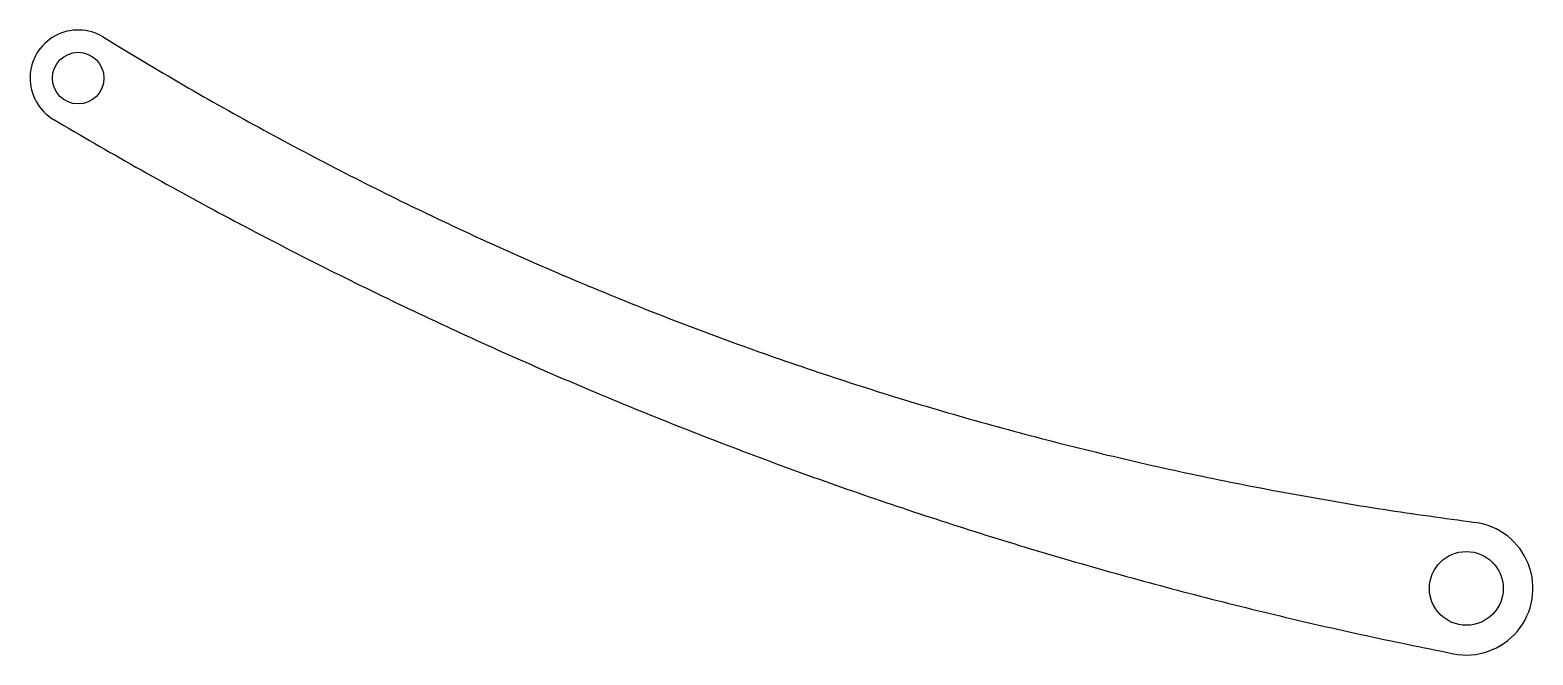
# Model space of a CAD drawing. Header units: millimetres. Extents: x -206 to -3, y 81 to 166.
import ezdxf

# ---------------------------------------------------------------- set-up
doc = ezdxf.new("R2010")
doc.units = ezdxf.units.MM
doc.layers.add('Sketch002', color=7, linetype='CONTINUOUS')

msp = doc.modelspace()

# ---------------------------------------------------------------- linework, layer by layer
at = {"layer": 'Sketch002'}
for centre, radius in [((-199.38, 159.1), 3.49), ((-11.67, 90.05), 4.99)]:
    msp.add_circle(centre, radius, dxfattribs=at)
for centre, radius, start, end in [((-199.38, 159.1), 6.51, 58.4191, -120.6109), ((-11.67, 90.05), 9.01, -101.1718, 82.6155)]:
    msp.add_arc(centre, radius, start, end, dxfattribs=at)
for points in [[(-195.97, 164.64), (-110.18, 111.9), (-10.51, 98.99)], [(-202.69, 153.49), (-114.15, 101.11), (-13.42, 81.22)]]:
    msp.add_open_spline(points, degree=2, dxfattribs=at)

doc.saveas('drawing.dxf')
